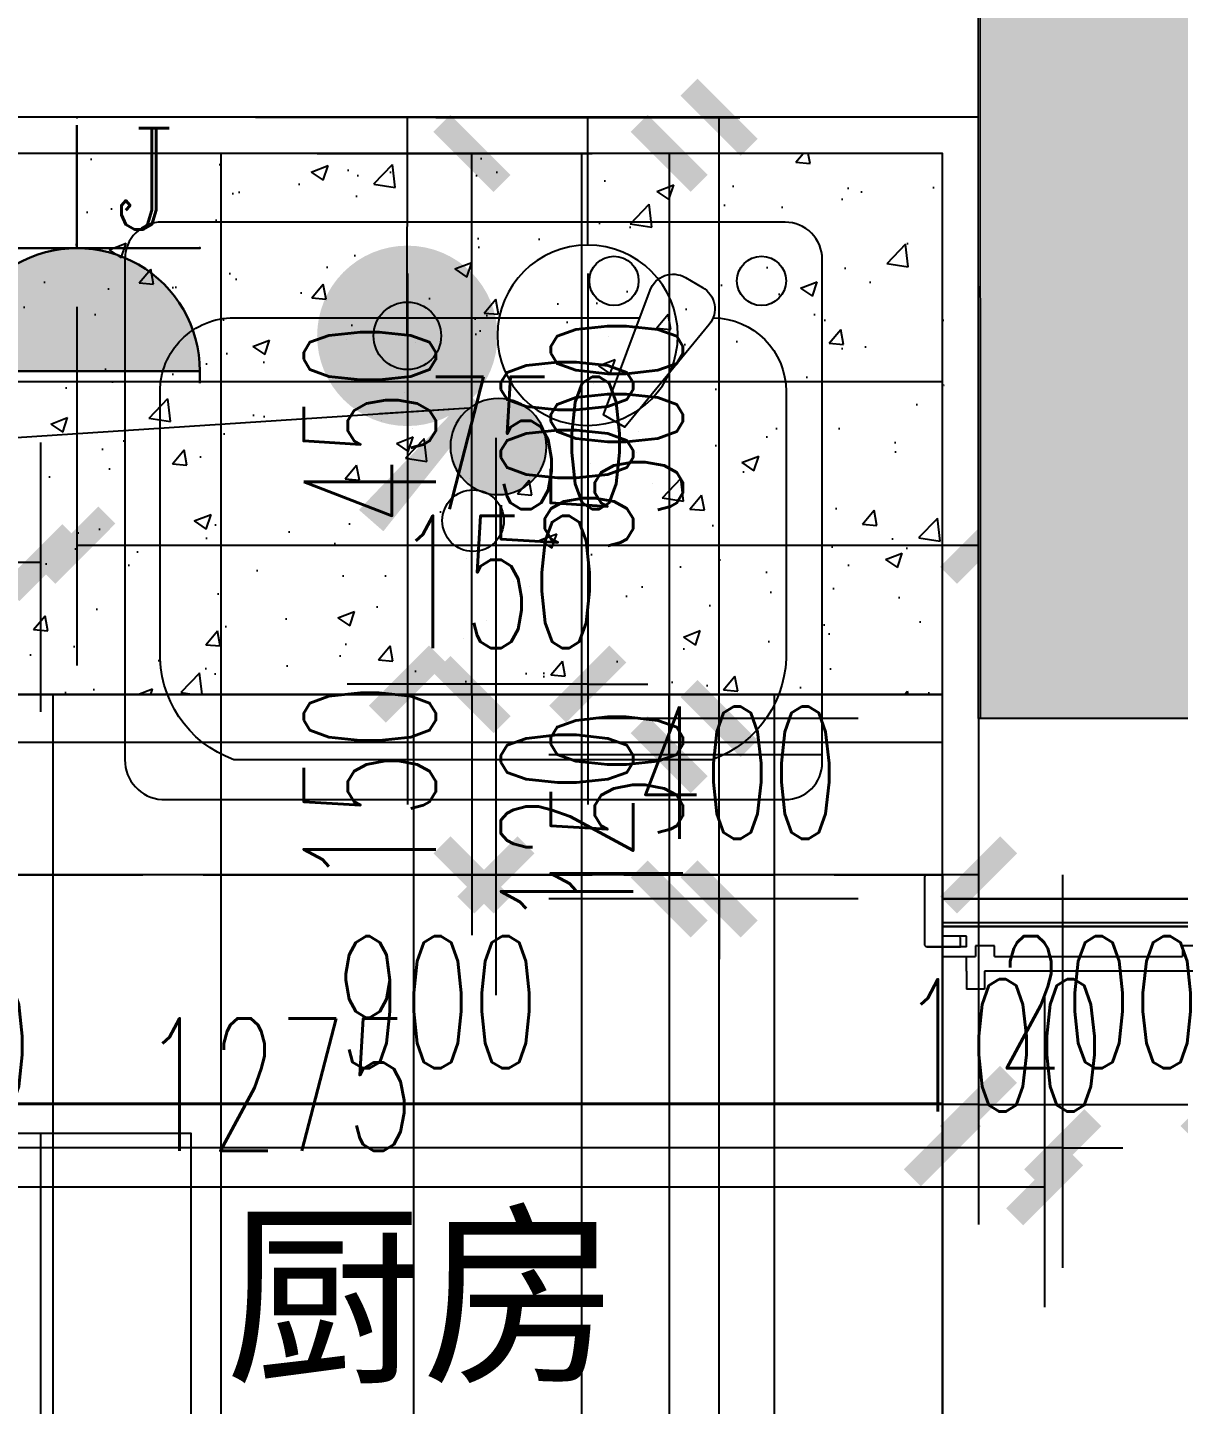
# Model space of a CAD drawing. Extents: x 184967 to 628822, y -100826 to 121332.
# Drawn here: x 393824 to 394781, y -17783 to -16638 of the extents above; entities that cross this region are included whole.
import ezdxf
from ezdxf.enums import TextEntityAlignment as Align

# ---------------------------------------------------------------- set-up
doc = ezdxf.new("R2010")
doc.units = 0
doc.header["$MEASUREMENT"] = 0
doc.linetypes.add('$3$DASH', pattern=[0.35, 0.25, -0.1])
for name, color, linetype in [('0-固定家具不到顶', 55, 'Continuous'), ('0-地面', 251, 'Continuous'), ('0-装饰完成面', 47, 'Continuous'), ('column', 6, 'Continuous'), ('DIM-墙体定位', 146, 'Continuous'), ('DIM-完成面定位', 146, 'Continuous'), ('E-排水', 34, 'Continuous'), ('E-给水', 34, 'Continuous'), ('P10-固定家具', 51, 'Continuous'), ('P11-平面门套', 47, 'Continuous'), ('P13-文字说明', 52, 'Continuous'), ('T-灯具尺寸', 55, 'Continuous'), ('T03-天花造型', 30, 'Continuous'), ('T05-天花灯具', 51, 'Continuous'), ('WALL', 145, 'Continuous'), ('家具尺寸', 8, 'Continuous')]:
    doc.layers.add(name, color=color, linetype=linetype)
for name, color, linetype, lineweight in [('03-col-5F~23F$0$$0$COLU', 6, 'Continuous', 0), ('03-col-5F~23F$0$$0$COLU_HATCH', 251, 'Continuous', 0), ('4#6#-col-2F~31F$0$COLU_HATCH', 251, 'Continuous', 0), ('E-插座', 60, 'Continuous', 30)]:
    doc.layers.add(name, color=color, linetype=linetype, lineweight=lineweight)
doc.styles.add('_TCH_LABEL', font='COMPLEX', dxfattribs={"bigfont": 'GBCBIG'})
doc.styles.get("Standard").update_dxf_attribs({"font": 'gbenor.shx', "bigfont": 'gbcbig.shx'})
doc.styles.add('尺寸标注', font='txt.shx', dxfattribs={"width": 0.6, "height": 110})
doc.styles.add('文字标注', font='')
doc.styles.get('文字标注').set_extended_font_data('SimSun')
doc.dimstyles.new('1-50', dxfattribs={"dimscale": 50, "dimtxt": 110, "dimasz": 1, "dimexe": 2, "dimexo": 2, "dimgap": 0.6, "dimtad": 1, "dimdec": 0, "dimrnd": 5, "dimtxsty": '尺寸标注', "dimblk": 'ARCHTICK', "dimcen": 2.5, "dimclrd": 251, "dimclre": 251, "dimclrt": 50, "dimadec": 0, "dimazin": 0, "dimtfac": 1, "dimtdec": 0, "dimtix": 1, "dimtmove": 2, "dimatfit": 3, "dimldrblk": 'DOT', "dimfxl": 0, "dimarcsym": 0})
doc.dimstyles.new('标注', dxfattribs={"dimtxt": 2.5, "dimasz": 1.5, "dimexe": 1.25, "dimexo": 0.625, "dimgap": 0, "dimtad": 1, "dimdsep": 46, "dimtxsty": 'Standard', "dimblk": 'z', "dimcen": 2.5, "dimadec": 0, "dimazin": 0, "dimtm": 1e-09, "dimtfac": 1, "dimtmove": 0, "dimatfit": 3, "dimldrblk": 'z', "dimfxl": 0, "dimarcsym": 0})

# ---------------------------------------------------------------- blocks, each defined once
blk = doc.blocks.new('*U1331')
at = {"layer": 'P11-平面门套', "ltscale": 200}
for p, q in [((36.6, 180), (35, 178.4)), ((35, 178.4), (35, 150)), ((35, 145), (35, 177)), ((93.4, 180), (36.6, 180)), ((95, 178.4), (93.4, 180)), ((95, 165), (95, 178.4)), ((27, 165), (35, 165)), ((27, 130.8), (27, 165)), ((44, 145), (44, 165)), ((44, 165), (95, 165)), ((52, -85), (52, 165)), ((52, 165), (52, -85)), ((55, 165), (55, -85)), ((35, 150), (43, 150)), ((43, 150), (44, 151)), ((0, 145), (0, 130)), ((27, 145), (0, 145)), ((27, 145), (15, 145)), ((35, 145), (44, 145)), ((15, 130), (0, 130)), ((15, 130), (15, -50)), ((27, 130.8), (36, 130.8)), ((36, 130.8), (36, 114.8)), ((27, -41.6), (27, 114.8)), ((36, 114.8), (27, 114.8)), ((27, -41.6), (36, -41.6)), ((36, -41.6), (36, -57.6)), ((0, -50), (0, -65)), ((15, -50), (0, -50)), ((15, -65), (0, -65)), ((15, -65), (15, -65)), ((15, -65), (27, -65)), ((27, -85), (27, -57.6)), ((36, -57.6), (27, -57.6)), ((35, -65), (35, -98.4)), ((35, -65), (44, -65)), ((44, -65), (44, -85)), ((35, -70), (43, -70)), ((35, -98), (35, -70)), ((43, -70), (44, -71)), ((27, -85), (35, -85)), ((44, -85), (95, -85)), ((52, -85), (44, -85)), ((95, -85), (95, -98.4)), ((36.6, -100), (35, -98.4)), ((93.4, -100), (36.6, -100)), ((95, -98.4), (93.4, -100))]:
    blk.add_line(p, q, dxfattribs=at)
at = {"layer": 'P11-平面门套'}
blk.add_line((74.9, 165), (74.9, -85), dxfattribs=at)
blk = doc.blocks.new('_ArchTick')
at = {"color": 0, "linetype": 'ByBlock', "const_width": 0.4}
blk.add_lwpolyline([(-0.5, -0.5), (0.5, 0.5)], dxfattribs=at)
blk = doc.blocks.new('*D1398')
at = {"layer": 'Defpoints', "color": 0, "linetype": 'ByBlock', "transparency": 16777216}
for p in [(394398.8, -17362.2), (394614.6, -17362.2), (394614.6, -18962.2)]:
    blk.add_point(p, dxfattribs=at)
at = {"layer": 'DIM-墙体定位', "color": 251, "lineweight": -2, "transparency": 16777216}
for p, q in [((394514.6, -17362.2), (394298.8, -17362.2)), ((394398.8, -18962.2), (394398.8, -17362.2)), ((394514.6, -18962.2), (394298.8, -18962.2))]:
    blk.add_line(p, q, dxfattribs=at)
at = {"layer": 'DIM-墙体定位', "color": 251, "linetype": 'ByBlock', "lineweight": -2, "transparency": 16777216, "xscale": 50, "yscale": 50, "zscale": 50}
for p, rotation in [((394398.8, -17362.2), 90), ((394398.8, -18962.2), 270)]:
    blk.add_blockref('_ArchTick', p, dxfattribs=dict(at, rotation=rotation))
at = {"layer": 'DIM-墙体定位', "color": 50, "linetype": 'ByBlock', "transparency": 16777216, "insert": (394313.8, -18162.2), "char_height": 110, "attachment_point": 5, "rotation": 90, "style": '尺寸标注'}
blk.add_mtext('1600', dxfattribs=at)
blk = doc.blocks.new('_Dot')
at = {"color": 0, "linetype": 'ByBlock', "lineweight": -2}
blk.add_line((-0.5, 0), (-1, 0), dxfattribs=at)
at = {"color": 0, "linetype": 'ByBlock', "const_width": 0.5}
blk.add_lwpolyline([(-0.25, 0, 1), (0.25, 0, 1)], format="xyb", close=True, dxfattribs=at)
blk = doc.blocks.new('*D1399')
at = {"layer": 'Defpoints', "color": 0, "linetype": 'ByBlock', "transparency": 16777216}
for p in [(394398.8, -17212.2), (394614.6, -17212.2), (394614.6, -17362.2)]:
    blk.add_point(p, dxfattribs=at)
at = {"layer": 'DIM-墙体定位', "color": 251, "lineweight": -2, "transparency": 16777216}
for p, q in [((394398.8, -17212.2), (394398.8, -17162.2)), ((394514.6, -17212.2), (394298.8, -17212.2)), ((394398.8, -17362.2), (394398.8, -17212.2)), ((394514.6, -17362.2), (394298.8, -17362.2)), ((394398.8, -17362.2), (394398.8, -17412.2))]:
    blk.add_line(p, q, dxfattribs=at)
at = {"layer": 'DIM-墙体定位', "color": 251, "linetype": 'ByBlock', "lineweight": -2, "transparency": 16777216, "xscale": 50, "yscale": 50, "zscale": 50}
for p, rotation in [((394398.8, -17212.2), 270), ((394398.8, -17362.2), 90)]:
    blk.add_blockref('_ArchTick', p, dxfattribs=dict(at, rotation=rotation))
at = {"layer": 'DIM-墙体定位', "color": 50, "linetype": 'ByBlock', "transparency": 16777216, "insert": (394313.8, -17287.2), "char_height": 110, "attachment_point": 5, "rotation": 90, "style": '尺寸标注'}
blk.add_mtext('150', dxfattribs=at)
blk = doc.blocks.new('*D1400')
at = {"layer": 'Defpoints', "color": 0, "linetype": 'ByBlock', "transparency": 16777216}
for p in [(394398.8, -16712.2), (394614.6, -16712.2), (394614.6, -17212.2)]:
    blk.add_point(p, dxfattribs=at)
at = {"layer": 'DIM-墙体定位', "color": 251, "lineweight": -2, "transparency": 16777216}
for p, q in [((394514.6, -16712.2), (394298.8, -16712.2)), ((394398.8, -17212.2), (394398.8, -16712.2)), ((394514.6, -17212.2), (394298.8, -17212.2))]:
    blk.add_line(p, q, dxfattribs=at)
at = {"layer": 'DIM-墙体定位', "color": 251, "linetype": 'ByBlock', "lineweight": -2, "transparency": 16777216, "xscale": 50, "yscale": 50, "zscale": 50}
for p, rotation in [((394398.8, -16712.2), 90), ((394398.8, -17212.2), 270)]:
    blk.add_blockref('_ArchTick', p, dxfattribs=dict(at, rotation=rotation))
at = {"layer": 'DIM-墙体定位', "color": 50, "linetype": 'ByBlock', "transparency": 16777216, "insert": (394313.8, -16962.2), "char_height": 110, "attachment_point": 5, "rotation": 90, "style": '尺寸标注'}
blk.add_mtext('500', dxfattribs=at)
blk = doc.blocks.new('*D1405')
at = {"layer": 'Defpoints', "color": 0, "linetype": 'ByBlock', "transparency": 16777216}
for p in [(393714.6, -17289.2), (394614.6, -17289.2), (393714.6, -17533)]:
    blk.add_point(p, dxfattribs=at)
at = {"layer": 'DIM-墙体定位', "color": 251, "lineweight": -2, "transparency": 16777216}
for p, q in [((393714.6, -17389.2), (393714.6, -17633)), ((394614.6, -17389.2), (394614.6, -17633)), ((394614.6, -17533), (393714.6, -17533))]:
    blk.add_line(p, q, dxfattribs=at)
at = {"layer": 'DIM-墙体定位', "color": 251, "linetype": 'ByBlock', "lineweight": -2, "transparency": 16777216, "xscale": 50, "yscale": 50, "zscale": 50, "rotation": 180}
blk.add_blockref('_ArchTick', (393714.6, -17533), dxfattribs=at)
at = {"layer": 'DIM-墙体定位', "color": 251, "linetype": 'ByBlock', "lineweight": -2, "transparency": 16777216, "xscale": 50, "yscale": 50, "zscale": 50}
blk.add_blockref('_ArchTick', (394614.6, -17533), dxfattribs=at)
at = {"layer": 'DIM-墙体定位', "color": 50, "linetype": 'ByBlock', "transparency": 16777216, "insert": (394164.6, -17448), "char_height": 110, "attachment_point": 5, "style": '尺寸标注'}
blk.add_mtext('900', dxfattribs=at)
blk = doc.blocks.new('*D1494')
at = {"layer": 'Defpoints', "color": 0, "linetype": 'ByBlock', "transparency": 16777216}
for p in [(394584.6, -17242.2), (394684.6, -17242.2), (394584.6, -17569)]:
    blk.add_point(p, dxfattribs=at)
at = {"layer": 'DIM-完成面定位', "color": 251, "lineweight": -2, "transparency": 16777216}
for p, q in [((394584.6, -17342.2), (394584.6, -17669)), ((394684.6, -17342.2), (394684.6, -17669)), ((394584.6, -17569), (394534.6, -17569)), ((394684.6, -17569), (394584.6, -17569)), ((394684.6, -17569), (394734.6, -17569))]:
    blk.add_line(p, q, dxfattribs=at)
at = {"layer": 'DIM-完成面定位', "color": 251, "linetype": 'ByBlock', "lineweight": -2, "transparency": 16777216, "xscale": 50, "yscale": 50, "zscale": 50}
blk.add_blockref('_ArchTick', (394584.6, -17569), dxfattribs=at)
at = {"layer": 'DIM-完成面定位', "color": 251, "linetype": 'ByBlock', "lineweight": -2, "transparency": 16777216, "xscale": 50, "yscale": 50, "zscale": 50, "rotation": 180}
blk.add_blockref('_ArchTick', (394684.6, -17569), dxfattribs=at)
at = {"layer": 'DIM-完成面定位', "color": 50, "linetype": 'ByBlock', "transparency": 16777216, "insert": (394634.6, -17484), "char_height": 110, "attachment_point": 5, "style": '尺寸标注'}
blk.add_mtext('100', dxfattribs=at)
blk = doc.blocks.new('*D1495')
at = {"layer": 'Defpoints', "color": 0, "linetype": 'ByBlock', "transparency": 16777216}
for p in [(394584.6, -17242.2), (392844.6, -17247), (392844.6, -17569)]:
    blk.add_point(p, dxfattribs=at)
at = {"layer": 'DIM-完成面定位', "color": 251, "lineweight": -2, "transparency": 16777216}
for p, q in [((394584.6, -17342.2), (394584.6, -17669)), ((392844.6, -17347), (392844.6, -17669)), ((394584.6, -17569), (392844.6, -17569))]:
    blk.add_line(p, q, dxfattribs=at)
at = {"layer": 'DIM-完成面定位', "color": 251, "linetype": 'ByBlock', "lineweight": -2, "transparency": 16777216, "xscale": 50, "yscale": 50, "zscale": 50, "rotation": 180}
blk.add_blockref('_ArchTick', (392844.6, -17569), dxfattribs=at)
at = {"layer": 'DIM-完成面定位', "color": 251, "linetype": 'ByBlock', "lineweight": -2, "transparency": 16777216, "xscale": 50, "yscale": 50, "zscale": 50}
blk.add_blockref('_ArchTick', (394584.6, -17569), dxfattribs=at)
at = {"layer": 'DIM-完成面定位', "color": 50, "linetype": 'ByBlock', "transparency": 16777216, "insert": (393714.6, -17484), "char_height": 110, "attachment_point": 5, "style": '尺寸标注'}
blk.add_mtext('1740', dxfattribs=at)
blk = doc.blocks.new('*D1496')
at = {"layer": 'Defpoints', "color": 0, "linetype": 'ByBlock', "transparency": 16777216}
for p in [(394584.6, -16742.2), (394357.3, -17242.2), (394584.6, -17242.2)]:
    blk.add_point(p, dxfattribs=at)
at = {"layer": 'DIM-完成面定位', "color": 251, "lineweight": -2, "transparency": 16777216}
for p, q in [((394484.6, -16742.2), (394257.3, -16742.2)), ((394357.3, -16742.2), (394357.3, -17242.2)), ((394484.6, -17242.2), (394257.3, -17242.2))]:
    blk.add_line(p, q, dxfattribs=at)
at = {"layer": 'DIM-完成面定位', "color": 251, "linetype": 'ByBlock', "lineweight": -2, "transparency": 16777216, "xscale": 50, "yscale": 50, "zscale": 50}
for p, rotation in [((394357.3, -16742.2), 90), ((394357.3, -17242.2), 270)]:
    blk.add_blockref('_ArchTick', p, dxfattribs=dict(at, rotation=rotation))
at = {"layer": 'DIM-完成面定位', "color": 50, "linetype": 'ByBlock', "transparency": 16777216, "insert": (394272.3, -16992.2), "char_height": 110, "attachment_point": 5, "rotation": 90, "style": '尺寸标注'}
blk.add_mtext('500', dxfattribs=at)
blk = doc.blocks.new('*D1497')
at = {"layer": 'Defpoints', "color": 0, "linetype": 'ByBlock', "transparency": 16777216}
for p in [(394584.6, -17242.2), (394357.3, -17362.2), (394584.6, -17362.2)]:
    blk.add_point(p, dxfattribs=at)
at = {"layer": 'DIM-完成面定位', "color": 251, "lineweight": -2, "transparency": 16777216}
for p, q in [((394357.3, -17242.2), (394357.3, -17192.2)), ((394484.6, -17242.2), (394257.3, -17242.2)), ((394357.3, -17242.2), (394357.3, -17362.2)), ((394484.6, -17362.2), (394257.3, -17362.2)), ((394357.3, -17362.2), (394357.3, -17412.2))]:
    blk.add_line(p, q, dxfattribs=at)
at = {"layer": 'DIM-完成面定位', "color": 251, "linetype": 'ByBlock', "lineweight": -2, "transparency": 16777216, "xscale": 50, "yscale": 50, "zscale": 50}
for p, rotation in [((394357.3, -17242.2), 270), ((394357.3, -17362.2), 90)]:
    blk.add_blockref('_ArchTick', p, dxfattribs=dict(at, rotation=rotation))
at = {"layer": 'DIM-完成面定位', "color": 50, "linetype": 'ByBlock', "transparency": 16777216, "insert": (394272.3, -17302.2), "char_height": 110, "attachment_point": 5, "rotation": 90, "style": '尺寸标注'}
blk.add_mtext('120', dxfattribs=at)
blk = doc.blocks.new('*D1498')
at = {"layer": 'Defpoints', "color": 0, "linetype": 'ByBlock', "transparency": 16777216}
for p in [(394584.6, -17362.2), (394357.3, -18862.2), (394584.6, -18862.2)]:
    blk.add_point(p, dxfattribs=at)
at = {"layer": 'DIM-完成面定位', "color": 251, "lineweight": -2, "transparency": 16777216}
for p, q in [((394484.6, -17362.2), (394257.3, -17362.2)), ((394357.3, -17362.2), (394357.3, -18862.2)), ((394484.6, -18862.2), (394257.3, -18862.2))]:
    blk.add_line(p, q, dxfattribs=at)
at = {"layer": 'DIM-完成面定位', "color": 251, "linetype": 'ByBlock', "lineweight": -2, "transparency": 16777216, "xscale": 50, "yscale": 50, "zscale": 50}
for p, rotation in [((394357.3, -17362.2), 90), ((394357.3, -18862.2), 270)]:
    blk.add_blockref('_ArchTick', p, dxfattribs=dict(at, rotation=rotation))
at = {"layer": 'DIM-完成面定位', "color": 50, "linetype": 'ByBlock', "transparency": 16777216, "insert": (394272.3, -18112.2), "char_height": 110, "attachment_point": 5, "rotation": 90, "style": '尺寸标注'}
blk.add_mtext('1500', dxfattribs=at)
blk = doc.blocks.new('*D1583')
at = {"layer": 'Defpoints', "color": 0, "linetype": 'ByBlock', "transparency": 16777216}
for p in [(393394.6, -17342.2), (394669.6, -17342.2), (394669.6, -17601.5)]:
    blk.add_point(p, dxfattribs=at)
at = {"layer": '家具尺寸', "color": 251, "lineweight": -2, "transparency": 16777216}
for p, q in [((393394.6, -17442.2), (393394.6, -17701.5)), ((394669.6, -17442.2), (394669.6, -17701.5)), ((393394.6, -17601.5), (394669.6, -17601.5))]:
    blk.add_line(p, q, dxfattribs=at)
at = {"layer": '家具尺寸', "color": 251, "linetype": 'ByBlock', "lineweight": -2, "transparency": 16777216, "xscale": 50, "yscale": 50, "zscale": 50, "rotation": 180}
blk.add_blockref('_ArchTick', (393394.6, -17601.5), dxfattribs=at)
at = {"layer": '家具尺寸', "color": 251, "linetype": 'ByBlock', "lineweight": -2, "transparency": 16777216, "xscale": 50, "yscale": 50, "zscale": 50}
blk.add_blockref('_ArchTick', (394669.6, -17601.5), dxfattribs=at)
at = {"layer": '家具尺寸', "color": 50, "linetype": 'ByBlock', "transparency": 16777216, "insert": (394032.1, -17516.5), "char_height": 110, "attachment_point": 5, "style": '尺寸标注'}
blk.add_mtext('1275', dxfattribs=at)
blk = doc.blocks.new('*D1806')
at = {"layer": 'Defpoints', "color": 0, "linetype": 'ByBlock', "transparency": 16777216}
for p in [(394614.6, -16752.7), (393864.6, -16769.9), (394614.6, -17068)]:
    blk.add_point(p, dxfattribs=at)
at = {"layer": 'E-插座', "color": 251, "lineweight": -2, "transparency": 16777216}
for p, q in [((394614.6, -16852.7), (394614.6, -17168)), ((393864.6, -16869.9), (393864.6, -17168)), ((393864.6, -17068), (394614.6, -17068))]:
    blk.add_line(p, q, dxfattribs=at)
at = {"layer": 'E-插座', "color": 251, "linetype": 'ByBlock', "lineweight": -2, "transparency": 16777216, "xscale": 50, "yscale": 50, "zscale": 50, "rotation": 180}
blk.add_blockref('_ArchTick', (393864.6, -17068), dxfattribs=at)
at = {"layer": 'E-插座', "color": 251, "linetype": 'ByBlock', "lineweight": -2, "transparency": 16777216, "xscale": 50, "yscale": 50, "zscale": 50}
blk.add_blockref('_ArchTick', (394614.6, -17068), dxfattribs=at)
at = {"layer": 'E-插座', "color": 50, "linetype": 'ByBlock', "transparency": 16777216, "insert": (394239.6, -16983), "char_height": 110, "attachment_point": 5, "style": '尺寸标注'}
blk.add_mtext('750', dxfattribs=at)
blk = doc.blocks.new('*D1809')
at = {"layer": 'Defpoints', "color": 0, "linetype": 'ByBlock', "transparency": 16777216}
for p in [(394614.6, -17347.7), (394814.6, -17347.7), (394814.6, -17533)]:
    blk.add_point(p, dxfattribs=at)
at = {"layer": 'DIM-墙体定位', "color": 251, "lineweight": -2, "transparency": 16777216}
for p, q in [((394614.6, -17447.7), (394614.6, -17633)), ((394814.6, -17447.7), (394814.6, -17633)), ((394614.6, -17533), (394564.6, -17533)), ((394614.6, -17533), (394814.6, -17533)), ((394814.6, -17533), (394864.6, -17533))]:
    blk.add_line(p, q, dxfattribs=at)
at = {"layer": 'DIM-墙体定位', "color": 251, "linetype": 'ByBlock', "lineweight": -2, "transparency": 16777216, "xscale": 50, "yscale": 50, "zscale": 50}
blk.add_blockref('_ArchTick', (394614.6, -17533), dxfattribs=at)
at = {"layer": 'DIM-墙体定位', "color": 251, "linetype": 'ByBlock', "lineweight": -2, "transparency": 16777216, "xscale": 50, "yscale": 50, "zscale": 50, "rotation": 180}
blk.add_blockref('_ArchTick', (394814.6, -17533), dxfattribs=at)
at = {"layer": 'DIM-墙体定位', "color": 50, "linetype": 'ByBlock', "transparency": 16777216, "insert": (394714.6, -17448), "char_height": 110, "attachment_point": 5, "style": '尺寸标注'}
blk.add_mtext('200', dxfattribs=at)
blk = doc.blocks.new('HJGT')
h = blk.add_hatch(color=256)
edge = h.paths.add_edge_path()
edge.add_ellipse((403694.6, -16923.2), major_axis=(-72.3, -72.3), ratio=1, start_angle=135, end_angle=224.9997)
edge.add_line((403694.6, -16821), (403694.6, -16821))
edge.add_ellipse((403694.6, -16923.2), major_axis=(-72.3, -72.3), ratio=1, start_angle=225.0003, end_angle=315)
edge.add_line((403592.4, -16923.2), (403796.9, -16923.2))
for p, q in [((403694.6, -16821), (403694.6, -16718.7)), ((403796.9, -16821), (403592.4, -16821)), ((403592.4, -16923.2), (403796.9, -16923.2)), ((403592.4, -16933.4), (403592.4, -16923.2)), ((403796.9, -16933.4), (403796.9, -16923.2))]:
    blk.add_line(p, q)
at = {"extrusion": (0, 0, -1)}
blk.add_ellipse((403694.6, -16923.2), major_axis=(-72.3, -72.3), ratio=1, start_param=0.785398, end_param=3.926991, dxfattribs=at)
for p in [(403694.6, -16712.2), (403592.4, -16821), (403796.9, -16821)]:
    blk.add_point(p)
at = {"style": '_TCH_LABEL', "text_generation_flag": 4}
blk.add_text('P', height=0.00409, rotation=180, dxfattribs=at).set_placement((403694.7, -16712.2))
at = {"style": '_TCH_LABEL'}
blk.add_attdef('J', text='', height=84.1, dxfattribs=at).set_placement((403637.7, -16763.4), align=Align.MIDDLE)
blk = doc.blocks.new('*D1888')
at = {"layer": 'Defpoints', "color": 0, "linetype": 'ByBlock', "transparency": 16777216}
for p in [(392864.6, -17082.5), (392864.6, -17306.7), (393834.6, -17306.7)]:
    blk.add_point(p, dxfattribs=at)
at = {"layer": 'T-灯具尺寸', "color": 251, "lineweight": -2, "transparency": 16777216}
for p, q in [((392864.6, -17206.7), (392864.6, -16982.5)), ((393834.6, -17206.7), (393834.6, -16982.5)), ((393834.6, -17082.5), (392864.6, -17082.5))]:
    blk.add_line(p, q, dxfattribs=at)
at = {"layer": 'T-灯具尺寸', "color": 251, "linetype": 'ByBlock', "lineweight": -2, "transparency": 16777216, "xscale": 50, "yscale": 50, "zscale": 50, "rotation": 180}
blk.add_blockref('_ArchTick', (392864.6, -17082.5), dxfattribs=at)
at = {"layer": 'T-灯具尺寸', "color": 251, "linetype": 'ByBlock', "lineweight": -2, "transparency": 16777216, "xscale": 50, "yscale": 50, "zscale": 50}
blk.add_blockref('_ArchTick', (393834.6, -17082.5), dxfattribs=at)
at = {"layer": 'T-灯具尺寸', "color": 50, "linetype": 'ByBlock', "transparency": 16777216, "insert": (393349.6, -16997.5), "char_height": 110, "attachment_point": 5, "style": '尺寸标注'}
blk.add_mtext('970', dxfattribs=at)
blk = doc.blocks.new('*D1943')
at = {"layer": '0-地面', "color": 251, "lineweight": -2, "transparency": 16777216}
for p, q in [((394064.6, -16742.2), (394293.3, -16742.2)), ((394193.3, -17192.2), (394193.3, -16742.2)), ((394064.6, -17192.2), (394293.3, -17192.2))]:
    blk.add_line(p, q, dxfattribs=at)
at = {"layer": 'Defpoints', "color": 0, "linetype": 'ByBlock', "transparency": 16777216}
for p in [(393964.6, -16742.2), (394193.3, -16742.2), (393964.6, -17192.2)]:
    blk.add_point(p, dxfattribs=at)
at = {"layer": '0-地面', "color": 251, "linetype": 'ByBlock', "lineweight": -2, "transparency": 16777216, "xscale": 50, "yscale": 50, "zscale": 50}
for p, rotation in [((394193.3, -16742.2), 90), ((394193.3, -17192.2), 270)]:
    blk.add_blockref('_ArchTick', p, dxfattribs=dict(at, rotation=rotation))
at = {"layer": '0-地面', "color": 50, "linetype": 'ByBlock', "transparency": 16777216, "insert": (394108.3, -16967.2), "char_height": 110, "attachment_point": 5, "rotation": 90, "style": '尺寸标注'}
blk.add_mtext('450', dxfattribs=at)
blk = doc.blocks.new('*D1944')
at = {"layer": '0-地面', "color": 251, "lineweight": -2, "transparency": 16777216}
for p, q in [((394193.3, -17192.2), (394193.3, -17142.2)), ((394064.6, -17192.2), (394293.3, -17192.2)), ((394193.3, -17192.2), (394193.3, -17342.2)), ((394064.6, -17342.2), (394293.3, -17342.2)), ((394193.3, -17342.2), (394193.3, -17392.2))]:
    blk.add_line(p, q, dxfattribs=at)
at = {"layer": 'Defpoints', "color": 0, "linetype": 'ByBlock', "transparency": 16777216}
for p in [(393964.6, -17192.2), (393964.6, -17342.2), (394193.3, -17342.2)]:
    blk.add_point(p, dxfattribs=at)
at = {"layer": '0-地面', "color": 251, "linetype": 'ByBlock', "lineweight": -2, "transparency": 16777216, "xscale": 50, "yscale": 50, "zscale": 50}
for p, rotation in [((394193.3, -17192.2), 270), ((394193.3, -17342.2), 90)]:
    blk.add_blockref('_ArchTick', p, dxfattribs=dict(at, rotation=rotation))
at = {"layer": '0-地面', "color": 50, "linetype": 'ByBlock', "transparency": 16777216, "insert": (394108.3, -17267.2), "char_height": 110, "attachment_point": 5, "rotation": 90, "style": '尺寸标注'}
blk.add_mtext('150', dxfattribs=at)
blk = doc.blocks.new('A$C425A3D1E')
for p, q in [((0.6, 403.1), (0.6, 150)), ((182.3, 276.6), (0.6, 276.6)), ((0.6, 126.6), (0.6, 276.6)), ((0.6, 253.1), (0.6, 0)), ((106.7, 126.6), (0, 126.6))]:
    blk.add_line(p, q)
at = {"const_width": 75}
blk.add_lwpolyline([(182.3, 314.1, -1), (182.3, 239.1, -1)], format="xyb", close=True, dxfattribs=at)
blk.add_circle((181.7, 126.6), 75)
for start, end in [(90, 270), (270, 90)]:
    blk.add_arc((182.3, 276.6), 28.1, start, end)
blk = doc.blocks.new('*D1953')
at = {"layer": 'Defpoints', "color": 0, "linetype": 'ByBlock', "transparency": 16777216}
for p in [(394139.6, -16742.2), (394289.6, -16742.2), (394139.6, -17183.5)]:
    blk.add_point(p, dxfattribs=at)
at = {"layer": 'E-给水', "color": 251, "lineweight": -2, "transparency": 16777216}
for p, q in [((394139.6, -16842.2), (394139.6, -17283.5)), ((394289.6, -16842.2), (394289.6, -17283.5)), ((394139.6, -17183.5), (394089.6, -17183.5)), ((394289.6, -17183.5), (394139.6, -17183.5)), ((394289.6, -17183.5), (394339.6, -17183.5))]:
    blk.add_line(p, q, dxfattribs=at)
at = {"layer": 'E-给水', "color": 251, "linetype": 'ByBlock', "lineweight": -2, "transparency": 16777216, "xscale": 50, "yscale": 50, "zscale": 50}
blk.add_blockref('_ArchTick', (394139.6, -17183.5), dxfattribs=at)
at = {"layer": 'E-给水', "color": 251, "linetype": 'ByBlock', "lineweight": -2, "transparency": 16777216, "xscale": 50, "yscale": 50, "zscale": 50, "rotation": 180}
blk.add_blockref('_ArchTick', (394289.6, -17183.5), dxfattribs=at)
at = {"layer": 'E-给水', "color": 50, "linetype": 'ByBlock', "transparency": 16777216, "insert": (394214.6, -17098.5), "char_height": 110, "attachment_point": 5, "style": '尺寸标注'}
blk.add_mtext('150', dxfattribs=at)
blk = doc.blocks.new('z')
blk.add_line((0, 0), (-1, 0))
blk.add_lwpolyline([(-1.171, 1.173, 0.36, 0.21, 0), (0, 0, 0.21, 0.36, 0), (-1.171, -1.173, 0.36, 0.36, 0)], format="xyseb")
blk = doc.blocks.new('A$C409C086C')
h = blk.add_hatch(color=251)
h.dxf.hatch_style = 1
h.paths.add_polyline_path([(63.9, 0, 1), (-63.9, 0, 1)])
blk.add_circle((0, 0), 63.9)
blk = doc.blocks.new('A$C6CF707A5')
at = {"linetype": 'Continuous'}
for points in [[(549.3, 480), (30.7, 480.2, 0.414214), (0, 449.5), (0, 33.1, 0.398478), (30.7, 0), (549.3, 0, 0.414214), (580, 30.7), (580, 449.4, 0.414214), (549.3, 480, 1)], [(486, 395.1), (415.7, 309.7), (398, 319.9), (436.8, 423.5, -0.463455), (466.2, 434.1), (480.4, 425.8, -0.463454), (486, 395.1, -0.472033)]]:
    blk.add_lwpolyline(points, format="xyb", dxfattribs=at)
at = {"color": 39}
blk.add_lwpolyline([(489.2, 400.6, -0.411323), (550, 339.3), (550, 124.5, -0.326513), (488.6, 33.1), (90.6, 33.1, -0.326513), (29.2, 124.5), (29.2, 339.3, -0.414214), (90.6, 400.6), (428.2, 400.6)], format="xyb", dxfattribs=at)
at = {"linetype": 'Continuous'}
for centre in [(406.8, 431.3), (529.5, 431.3)]:
    blk.add_circle(centre, 20.5, dxfattribs=at)
at = {"color": 39}
blk.add_circle((289.6, 231.9), 25.6, dxfattribs=at)
blk = doc.blocks.new('*D1954')
at = {"layer": 'Defpoints', "color": 0, "linetype": 'ByBlock', "transparency": 16777216}
for p in [(394614.6, -16816.5), (394213.2, -16878.8), (394213.2, -17342.2)]:
    blk.add_point(p, dxfattribs=at)
at = {"layer": 'E-给水', "color": 251, "lineweight": -2, "transparency": 16777216}
for p, q in [((394614.6, -16916.5), (394614.6, -17442.2)), ((394213.2, -16978.8), (394213.2, -17442.2)), ((394614.6, -17342.2), (394213.2, -17342.2))]:
    blk.add_line(p, q, dxfattribs=at)
at = {"layer": 'E-给水', "color": 251, "linetype": 'ByBlock', "lineweight": -2, "transparency": 16777216, "xscale": 50, "yscale": 50, "zscale": 50, "rotation": 180}
blk.add_blockref('_ArchTick', (394213.2, -17342.2), dxfattribs=at)
at = {"layer": 'E-给水', "color": 251, "linetype": 'ByBlock', "lineweight": -2, "transparency": 16777216, "xscale": 50, "yscale": 50, "zscale": 50}
blk.add_blockref('_ArchTick', (394614.6, -17342.2), dxfattribs=at)
at = {"layer": 'E-给水', "color": 50, "linetype": 'ByBlock', "transparency": 16777216, "insert": (394413.9, -17257.2), "char_height": 110, "attachment_point": 5, "style": '尺寸标注'}
blk.add_mtext('400', dxfattribs=at)
blk = doc.blocks.new('234dsgfg')
at = {"color": 8}
for p, q in [((955554.6, 1941.4), (955554.6, 2491.4)), ((955679.6, 2216.4), (955429.6, 2216.4))]:
    blk.add_line(p, q, dxfattribs=at)
blk.add_lwpolyline([(955679.6, 1941.4), (955429.6, 1941.4), (955429.6, 2491.4), (955679.6, 2491.4)], close=True, dxfattribs=at)
at = {"layer": 'T05-天花灯具'}
blk.add_lwpolyline([(955704.6, 1916.4), (955404.6, 1916.4), (955404.6, 2516.4), (955704.6, 2516.4)], close=True, dxfattribs=at)
blk = doc.blocks.new('03-col-5F~23F')
at = {"layer": '03-col-5F~23F$0$$0$COLU_HATCH'}
blk.add_hatch(color=256, dxfattribs=at).paths.add_polyline_path([(12177.4, 6231.1), (12220.8, 5984.9), (12298.9, 5541.7), (11855.8, 5463.6), (11734.2, 6152.9)])
at = {"layer": '03-col-5F~23F$0$$0$COLU'}
blk.add_lwpolyline([(12177.4, 6231.1), (12220.8, 5984.9), (12220.8, 5984.9), (12298.9, 5541.7), (11855.8, 5463.6), (11734.2, 6152.9)], close=True, dxfattribs=at)

msp = doc.modelspace()

# ---------------------------------------------------------------- hatches: boundary and pattern name
at = {"layer": '0-地面', "linetype": 'ByBlock'}
h = msp.add_hatch(dxfattribs=at)
h.set_pattern_fill('AR-CONC', color=250, scale=20)
h.set_pattern_definition([(50, (0, -3e-08), (143.452037, -12.550427), [15, -165]), (355, (0, -3e-08), (-27.750267, 150.438427), [12, -132]), (100.451444, (11.95, -1.05), (115.70177, 137.888), [12.74804, -140.22842]), (46.1842, (0, 40), (213.44827, -33.10386), [22.5, -247.5]), (96.635635, (17.79, 37.24), (186.93239, 194.82372), [19.12207, -210.34275]), (351.184164, (0, 40), (186.93239, 194.82372), [18, -198]), (21, (20, 30), (119.38141, -80.523778), [15, -165]), (326, (20, 30), (48.663066, 145.03001), [12, -132]), (71.451445, (29.95, 23.29), (168.044475, 64.50623), [12.74804, -140.22842]), (37.5, (0, -3e-08), (2.431971, 66.578771), [0, -130.4, 0, -134, 0, -132.5]), (7.5, (0, -3e-08), (52.613907, 78.882342), [0, -76.4, 0, -127.4, 0, -50.5]), (327.5, (-44.6, -3e-08), (106.764487, -4.510974), [0, -50, 0, -156, 0, -207]), (317.5, (-64.6, -3e-08), (116.637234, 20.020996), [0, -65, 0, -103.6, 0, -147])])
edge = h.paths.add_edge_path()
edge.add_line((393294.6, -17192.2), (393294.6, -18575))
edge.add_line((393294.6, -18582.2), (393734.6, -18582.2))
edge.add_line((393734.6, -18582.2), (393734.6, -19032.2))
edge.add_line((393734.6, -19032.2), (393394.6, -19032.2))
edge.add_line((393394.6, -19032.2), (393394.6, -18632.2))
edge.add_line((393394.6, -18632.2), (392844.6, -18632.2))
edge.add_line((392844.6, -18632.2), (392844.6, -17042.2))
edge.add_line((392844.6, -17042.2), (392844.2, -16744.6))
edge.add_line((392844.2, -16744.6), (394584.6, -16742.2))
edge.add_line((394584.6, -16742.2), (394588.2, -17192.2))
edge.add_line((394588.2, -17192.2), (393316.8, -17192.2))
h = msp.add_hatch(dxfattribs=at)
h.set_pattern_fill('_USER', color=250, scale=300, angle=90, pattern_type=0)
h.set_pattern_definition([(90, (403144.64, -19032.2), (-300, 2e-14), [])])
h.paths.add_polyline_path([(393293.9, -17192.2), (394583.2, -17192.2), (394584.6, -17362.2), (394584.6, -18862.2), (394584.6, -19032.2), (393734.6, -19032.2), (393734.6, -18582.2), (393295.4, -18582.2)])
h = msp.add_hatch(dxfattribs=at)
h.set_pattern_fill('_USER', color=250, scale=600, pattern_type=0)
h.set_pattern_definition([(0, (403144.64, -19032.2), (0, 600), [])])
h.paths.add_polyline_path([(393294.6, -17342.2), (394584.6, -17342.2), (394584.6, -17362.2), (394584.6, -18862.2), (394584.6, -19032.2), (393884.6, -19032.2), (393884.6, -18582.2), (393294.6, -18582.2)])
at = {"layer": '4#6#-col-2F~31F$0$COLU_HATCH'}
msp.add_hatch(color=250, dxfattribs=at).paths.add_polyline_path([(395064.6, -16512.2), (395064.6, -16812.2), (395064.6, -17212.2), (394614.6, -17212.2), (394614.6, -16512.2)])

# ---------------------------------------------------------------- linework, layer by layer
at = {"layer": '0-地面', "color": 250, "linetype": 'ByBlock'}
for p, q in [((393294.6, -17192.2), (394584.6, -17192.2)), ((394584.6, -17192.2), (393391.8, -17192.2)), ((393984.6, -17342.2), (393984.6, -17292.2)), ((394284.6, -17342.2), (394284.6, -17292.2))]:
    msp.add_line(p, q, dxfattribs=at)
at = {"layer": '0-地面', "color": 8, "linetype": '$3$DASH', "ltscale": 500}
msp.add_line((393444.6, -17342.2), (394584.6, -17342.2), dxfattribs=at)
at = {"layer": '0-地面', "color": 250, "linetype": 'ByBlock'}
msp.add_lwpolyline([(394584.6, -17362.2), (394834.6, -17362.2), (394834.6, -18962.2), (394584.6, -18962.2)], close=True, dxfattribs=at)
at = {"layer": '0-装饰完成面'}
for points in [[(394584.6, -17242.2), (394584.6, -16742.2), (392844.6, -16742.2), (392844.6, -16742.2)], [(394614.6, -17362.2), (394584.6, -17362.2), (394584.6, -17242.2), (394584.6, -17242.2), (394584.6, -17242.2)]]:
    msp.add_lwpolyline(points, dxfattribs=at)
at = {"layer": 'P10-固定家具', "ltscale": 6, "elevation": 6.9}
msp.add_lwpolyline([(394584.6, -17342.2), (393444.6, -17342.2), (393444.6, -18432.2), (393884.6, -18432.2), (393884.6, -19032.2)], dxfattribs=at)
at = {"layer": 'T03-天花造型', "color": 8, "linetype": 'ByBlock'}
for p, q in [((393984.6, -19032.2), (393984.6, -16742.2)), ((394284.6, -19032.2), (394284.6, -16742.2)), ((394584.6, -16932.2), (392844.6, -16932.2)), ((394584.6, -17232.2), (392844.6, -17232.2)), ((394584.6, -17532.2), (392844.6, -17532.2))]:
    msp.add_line(p, q, dxfattribs=at)
msp.add_lwpolyline([(394584.6, -18962.2), (394834.6, -18962.2), (394834.6, -17362.2), (394584.6, -17362.2)], close=True, dxfattribs=at)
at = {"layer": 'WALL'}
msp.add_line((394614.6, -16712.2), (392814.6, -16712.2), dxfattribs=at)
for points in [[(395064.6, -16512.2), (395064.6, -16812.2), (395064.6, -16812.2), (395064.6, -17212.2), (394614.6, -17212.2), (394614.6, -16512.2)], [(394814.6, -17212.2), (394614.6, -17212.2), (394614.6, -17362.2), (394814.6, -17362.2)]]:
    msp.add_lwpolyline(points, close=True, dxfattribs=at)

# ---------------------------------------------------------------- block references
at = {"layer": '0-固定家具不到顶'}
msp.add_blockref('A$C6CF707A5', (393904.6, -17279.5, 6.9), dxfattribs=at)
at = {"layer": 'column', "rotation": 349.9999999994567}
msp.add_blockref('03-col-5F~23F', (381992, -20534), dxfattribs=at)
at = {"layer": 'E-排水', "xscale": -0.6256832760932753, "yscale": 0.6256832760932753, "zscale": 0.6256832760932753}
msp.add_blockref('A$C409C086C', (394215.3, -16986, 6.9), dxfattribs=at)
at = {"layer": 'E-插座', "color": 250, "linetype": 'ByBlock'}
ref = msp.add_blockref('HJGT', (797559.3, 0), dxfattribs=dict(at, xscale=-1))
ref.add_attrib('J', 'J', dxfattribs={"layer": '0', "height": 84.1, "style": '_TCH_LABEL'}).set_placement((393921.5, -16763.4), align=Align.MIDDLE)
at = {"layer": 'E-给水', "xscale": -1, "rotation": 89.966202112938}
msp.add_blockref('A$C425A3D1E', (394416.2, -16711.8, 6.9), dxfattribs=at)
at = {"layer": 'P11-平面门套', "xscale": -1, "rotation": 270}
msp.add_blockref('*U1331', (394669.6, -17437.1), dxfattribs=at)
at = {"layer": 'T05-天花灯具', "xscale": -1, "rotation": 1.689848261321458e-08}
msp.add_blockref('234dsgfg', (1349389.2, -20048.6), dxfattribs=at)

# ---------------------------------------------------------------- texts
at = {"layer": 'P13-文字说明', "color": 52, "style": '文字标注'}
msp.add_text('厨房', height=120, dxfattribs=at).set_placement((393988.1, -17752, 0))

# ---------------------------------------------------------------- dimensions: what is measured, and where the dimension line sits
at = {"layer": '0-地面', "color": 250, "linetype": 'ByBlock'}
for base, p2, picture, middle in [((394193.3, -16742.2), (393964.6, -16742.2), '*D1943', (394108.3, -16967.2)), ((394193.3, -17342.2), (393964.6, -17342.2), '*D1944', (394108.3, -17267.2))]:
    dim = msp.add_linear_dim(base=base, p1=(393964.6, -17192.2), p2=p2, angle=90, dimstyle='1-50', override={"dimfxl": 5, "dimfxlon": 1}, dxfattribs=at)
    dim.commit()
    dim.dimension.update_dxf_attribs({"geometry": picture, "text_midpoint": middle})
at = {"layer": 'DIM-墙体定位', "color": 55, "linetype": 'ByBlock'}
for base, p1, p2, angle, picture, middle in [((394398.8, -16712.2), (394614.6, -17212.2), (394614.6, -16712.2), 90, '*D1400', (394313.8, -16962.2)), ((394398.8, -17212.2), (394614.6, -17362.2), (394614.6, -17212.2), 90, '*D1399', (394313.8, -17287.2)), ((393714.6, -17533), (394614.6, -17289.2), (393714.6, -17289.2), 180, '*D1405', (394164.6, -17448)), ((394398.8, -17362.2), (394614.6, -18962.2), (394614.6, -17362.2), 90, '*D1398', (394313.8, -18162.2))]:
    dim = msp.add_linear_dim(base=base, p1=p1, p2=p2, angle=angle, dimstyle='1-50', override={"dimfxl": 5, "dimfxlon": 1}, dxfattribs=at)
    dim.commit()
    dim.dimension.update_dxf_attribs({"geometry": picture, "text_midpoint": middle})
at = {"layer": 'DIM-墙体定位', "color": 250, "linetype": 'ByBlock'}
dim = msp.add_linear_dim(base=(394814.6, -17533), p1=(394614.6, -17347.7), p2=(394814.6, -17347.7), angle=180, dimstyle='1-50', override={"dimfxl": 5, "dimfxlon": 1}, dxfattribs=at)
dim.commit()
dim.dimension.update_dxf_attribs({"geometry": '*D1809', "text_midpoint": (394714.6, -17448)})
at = {"layer": 'DIM-完成面定位', "linetype": 'ByBlock'}
for base, p1, p2, angle, picture, middle in [((394357.3, -17242.2), (394584.6, -16742.2), (394584.6, -17242.2), 90, '*D1496', (394272.3, -16992.2)), ((394357.3, -17362.2), (394584.6, -17242.2), (394584.6, -17362.2), 90, '*D1497', (394272.3, -17302.2)), ((392844.6, -17569), (394584.6, -17242.2), (392844.6, -17247), 180, '*D1495', (393714.6, -17484)), ((394584.6, -17569), (394684.6, -17242.2), (394584.6, -17242.2), 180, '*D1494', (394634.6, -17484)), ((394357.3, -18862.2), (394584.6, -17362.2), (394584.6, -18862.2), 90, '*D1498', (394272.3, -18112.2))]:
    dim = msp.add_linear_dim(base=base, p1=p1, p2=p2, angle=angle, dimstyle='1-50', override={"dimfxl": 5, "dimfxlon": 1}, dxfattribs=at)
    dim.commit()
    dim.dimension.update_dxf_attribs({"geometry": picture, "text_midpoint": middle})
at = {"layer": 'E-插座', "color": 250, "linetype": 'ByBlock'}
dim = msp.add_linear_dim(base=(394614.6, -17068), p1=(393864.6, -16769.9), p2=(394614.6, -16752.7), angle=180, dimstyle='1-50', override={"dimfxl": 5, "dimfxlon": 1}, dxfattribs=at)
dim.commit()
dim.dimension.update_dxf_attribs({"geometry": '*D1806', "text_midpoint": (394239.6, -16983)})
at = {"layer": 'E-给水', "linetype": 'ByBlock'}
for base, p1, p2, angle, picture, middle in [((394139.6, -17183.5, 6.9), (394289.6, -16742.2, 6.9), (394139.6, -16742.2, 6.9), 0, '*D1953', (394214.6, -17098.5, 6.9)), ((394213.2, -17342.2, 6.9), (394614.6, -16816.5, 6.9), (394213.2, -16878.8, 6.9), 180, '*D1954', (394413.9, -17257.2, 6.9))]:
    dim = msp.add_linear_dim(base=base, p1=p1, p2=p2, angle=angle, dimstyle='1-50', override={"dimfxl": 100, "dimfxlon": 1}, dxfattribs=at)
    dim.commit()
    dim.dimension.update_dxf_attribs({"geometry": picture, "text_midpoint": middle})
at = {"layer": 'T-灯具尺寸', "color": 1, "linetype": 'ByBlock'}
dim = msp.add_linear_dim(base=(392864.6, -17082.5), p1=(393834.6, -17306.7), p2=(392864.6, -17306.7), angle=180, dimstyle='1-50', override={"dimfxl": 5, "dimfxlon": 1}, dxfattribs=at)
dim.commit()
dim.dimension.update_dxf_attribs({"geometry": '*D1888', "text_midpoint": (393349.6, -16997.5)})
at = {"layer": '家具尺寸', "linetype": 'ByBlock'}
dim = msp.add_linear_dim(base=(394669.6, -17601.5), p1=(393394.6, -17342.2), p2=(394669.6, -17342.2), angle=180, dimstyle='1-50', override={"dimfxl": 5, "dimfxlon": 1}, dxfattribs=at)
dim.commit()
dim.dimension.update_dxf_attribs({"geometry": '*D1583', "text_midpoint": (394032.1, -17516.5)})

# ---------------------------------------------------------------- leaders
at = {"layer": 'E-给水'}
msp.add_leader([(394191.3, -16954), (390526.3, -17194.3), (388965.3, -17194.3)], dimstyle='标注', override={"dimscale": 75.000002, "dimasz": 1}, dxfattribs=at)

doc.saveas('drawing.dxf')
